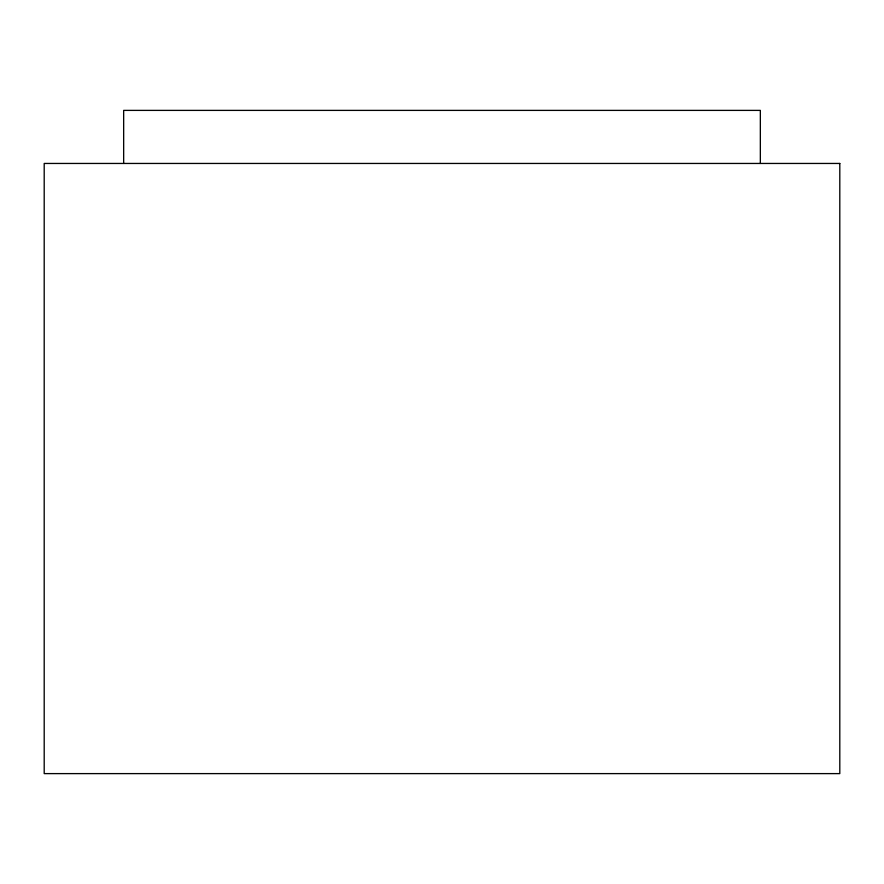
<?xml version="1.0" encoding="UTF-8"?>
<svg xmlns="http://www.w3.org/2000/svg" width="884" height="884" viewBox="0 0 884 884"><rect width="100%" height="100%" fill="white"/><g stroke="black" fill="none" stroke-linecap="round" stroke-linejoin="round"><path stroke-width="1.33" d="M760.339 163.452L760.339 110.389L123.661 110.389L123.661 163.452M839.8 163.452L44.2 163.452L44.2 773.611L839.8 773.611L839.8 163.452"/></g></svg>
